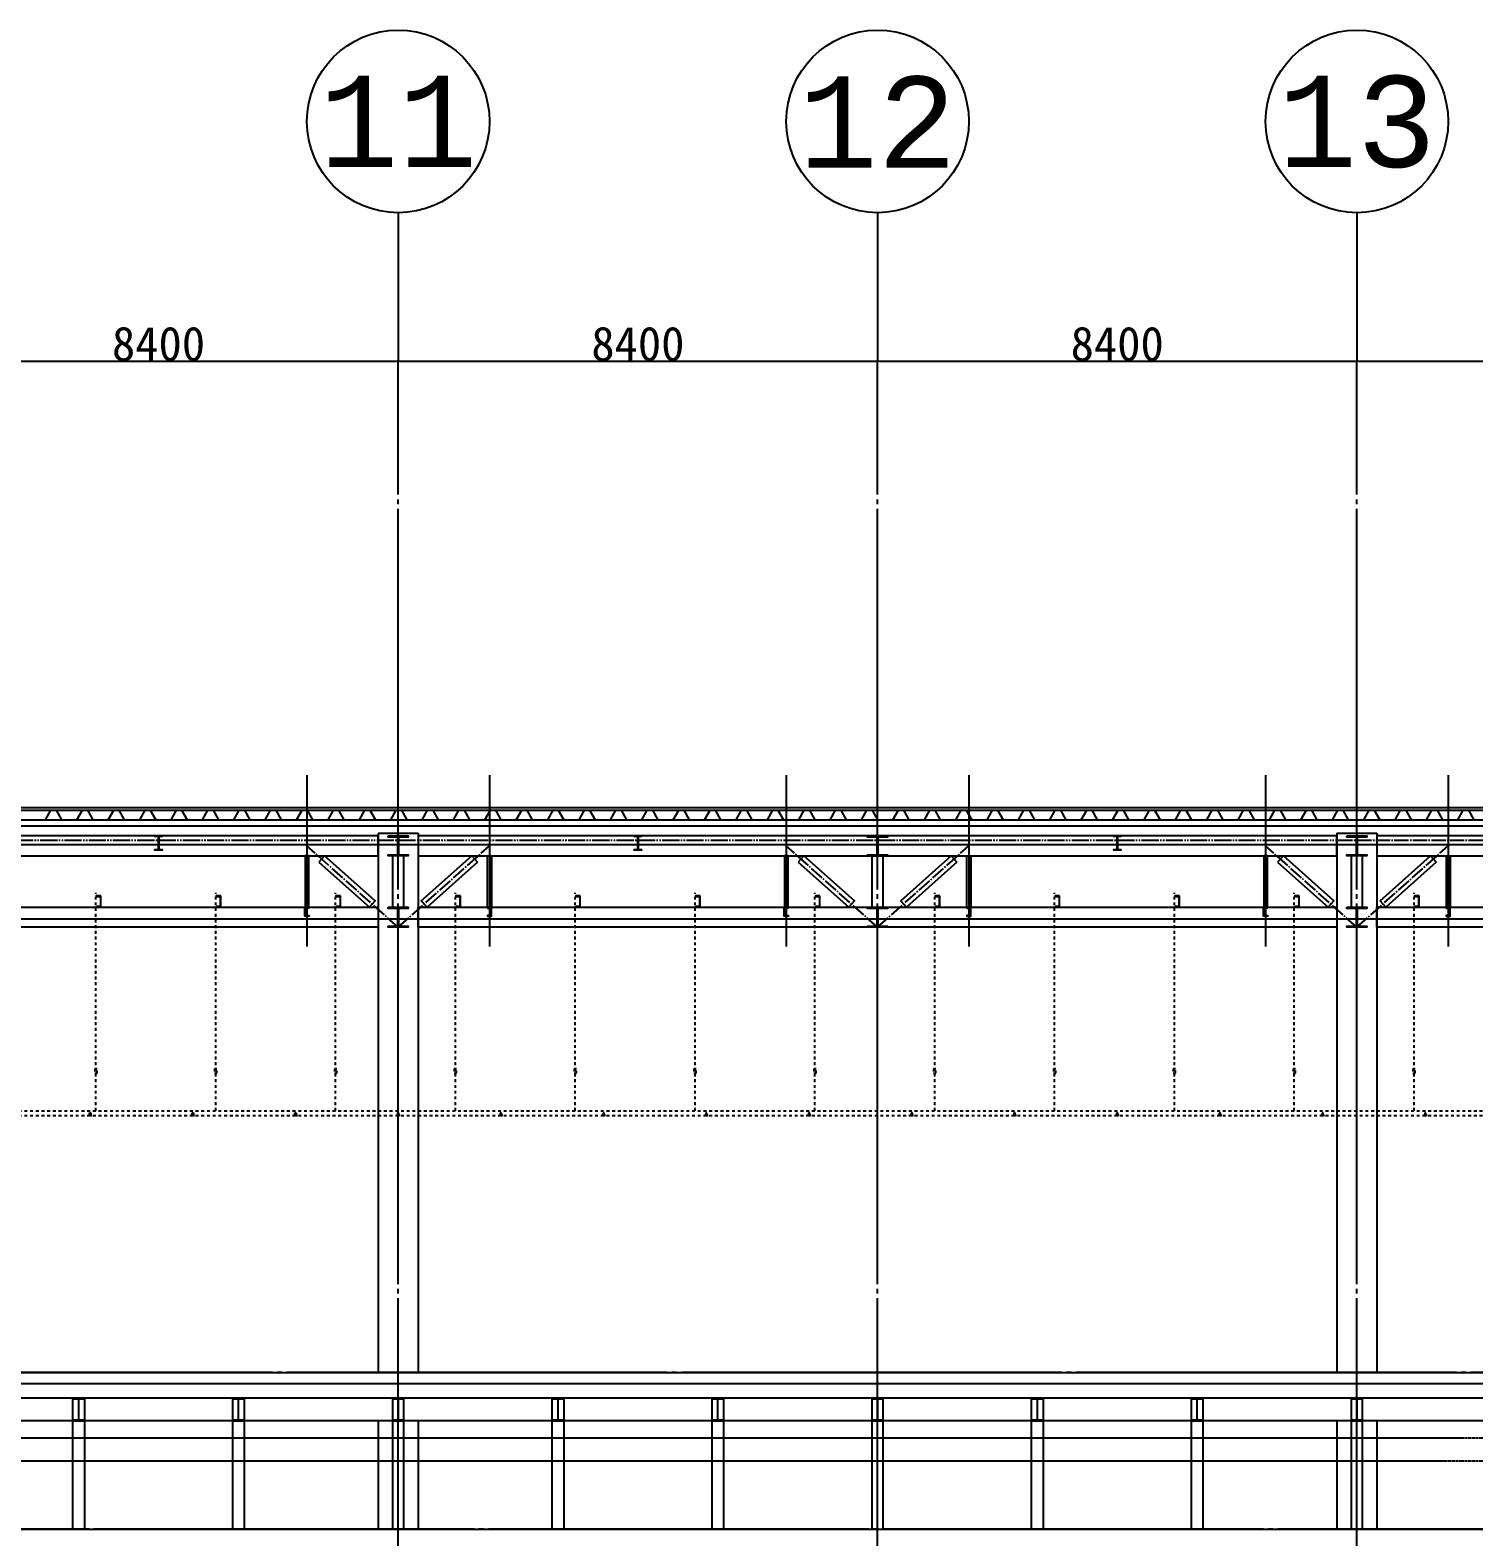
# Model space of a CAD drawing. Header units: millimetres. Extents: x -32710 to 654186, y -254124 to 420220.
# Drawn here: x 107950 to 133250, y 393818 to 420220 of the extents above; entities that cross this region are included whole.
import ezdxf
from ezdxf.enums import TextEntityAlignment as Align
from ezdxf.xclip import XClip

# ---------------------------------------------------------------- set-up
doc = ezdxf.new("R2010")
doc.units = ezdxf.units.MM
doc.header["$LTSCALE"] = 1000
for name, pattern in [('DOT2', [3.175, 0, -3.175]), ('TPH12-SEC-@E$0$CENTERK0', [0.65, 0.5, -0.05, 0.05, -0.05]), ('TPH12-SEC-@E$0$CENTERK5', [6.916, 6.667, -0.083, 0.083, -0.083]), ('TPH12-SEC-@E$0$DOTK1', [0.1, 0.05, -0.05]), ('TPH12-SEC-@E$0$PHANTOMK1', [1.415, 1, -0.083, 0.083, -0.083, 0.083, -0.083]), ('YFM1P-長$0$HIDDEN', [9.525, 6.35, -3.175])]:
    doc.linetypes.add(name, pattern=pattern)
for name, color, linetype in [('0-LEVEL LINE', 4, 'DOT2'), ('TPH12-SEC-@E$0$$FFU', 252, 'TPH12-SEC-@E$0$DOTK1'), ('TPH12-SEC-@E$0$A-DIM', 8, 'Continuous'), ('TPH12-SEC-@E$0$FLAG', 252, 'Continuous'), ('TPH12-SEC-@E$0$H-SIN', 252, 'TPH12-SEC-@E$0$CENTERK5'), ('TPH12-SEC-@E$0$HATCH', 252, 'Continuous'), ('TPH12-SEC-@E$0$KABE1', 252, 'Continuous'), ('TPH12-SEC-@E$0$SIAGE1', 252, 'Continuous'), ('TPH12-SEC-@E$0$SIAGE3', 252, 'Continuous'), ('TPH12-SEC-@E$0$STEEL2', 252, 'Continuous'), ('TPH12-SEC-@E$0$STEEL3', 252, 'Continuous'), ('TPH12-SEC-@E$0$SUGATA2', 252, 'Continuous'), ('TPH12-SEC-@E$0$SUGATA3', 252, 'Continuous'), ('YFM1P-長$0$M-FOUN', 252, 'Continuous')]:
    doc.layers.add(name, color=color, linetype=linetype)
doc.styles.add('TPH12-SEC-@E$0$ATS', font='monotxt', dxfattribs={"bigfont": 'BIGFONT'})
doc.styles.add('TPH12-SEC-@E$0$STANDARD', font='txt')
doc.dimstyles.new('TPH12-SEC-@E$0$生成的_樣式__1', dxfattribs={"dimtxt": 60, "dimasz": 30.4, "dimexe": 0.18, "dimexo": 0.0625, "dimgap": 0, "dimtad": 1, "dimtih": 1, "dimtoh": 1, "dimdec": 1, "dimzin": 0, "dimdsep": 46, "dimtxsty": 'TPH12-SEC-@E$0$STANDARD', "dimblk": 'TPH12-SEC-@E$0$ARROWHEAD_6', "dimblk1": 'TPH12-SEC-@E$0$ARROWHEAD_6', "dimblk2": 'TPH12-SEC-@E$0$ARROWHEAD_6', "dimcen": 0.09, "dimclrd": 12, "dimclre": 12, "dimclrt": 3, "dimazin": 0, "dimtfac": 1, "dimtdec": 4, "dimtmove": 0, "dimatfit": 3, "dimfxl": 1, "dimtolj": 1, "dimtzin": 0, "dimarcsym": 0})

# ---------------------------------------------------------------- blocks, each defined once
blk = doc.blocks.new('TPH12-SEC-@E$0$ARROWHEAD_6')
at = {"color": 0, "linetype": 'Continuous', "lineweight": 0}
for p, q in [((0, 0), (-1, 0)), ((-0.5, -0.5), (0.5, 0.5))]:
    blk.add_line(p, q, dxfattribs=at)
blk = doc.blocks.new('*D2822')
at = {"layer": 'DEFPOINTS', "color": 0, "linetype": 'Continuous', "transparency": 16777216}
for p in [(114400, 414420), (106000, 414000), (114400, 414000)]:
    blk.add_point(p, dxfattribs=at)
at = {"layer": 'TPH12-SEC-@E$0$A-DIM', "color": 12, "linetype": 'Continuous', "lineweight": -2, "transparency": 16777216}
for p, q in [((106000, 414000), (106000, 414420)), ((106030, 414420), (114370, 414420)), ((114400, 414000), (114400, 414420))]:
    blk.add_line(p, q, dxfattribs=at)
at = {"layer": 'TPH12-SEC-@E$0$A-DIM', "color": 12, "linetype": 'Continuous', "lineweight": -2, "transparency": 16777216, "xscale": 30.40000000000001, "yscale": 30.40000000000001, "zscale": 30.40000000000001, "rotation": 180}
blk.add_blockref('TPH12-SEC-@E$0$ARROWHEAD_6', (106000, 414420), dxfattribs=at)
at = {"layer": 'TPH12-SEC-@E$0$A-DIM', "color": 12, "linetype": 'Continuous', "lineweight": -2, "transparency": 16777216, "xscale": 30.40000000000001, "yscale": 30.40000000000001, "zscale": 30.40000000000001}
blk.add_blockref('TPH12-SEC-@E$0$ARROWHEAD_6', (114400, 414420), dxfattribs=at)
at = {"layer": 'TPH12-SEC-@E$0$A-DIM', "color": 3, "linetype": 'Continuous', "lineweight": 0, "transparency": 16777216, "insert": (110200, 414720), "char_height": 600, "attachment_point": 5, "style": 'TPH12-SEC-@E$0$STANDARD'}
blk.add_mtext('\\A1;8400', dxfattribs=at)
blk = doc.blocks.new('*D2823')
at = {"layer": 'DEFPOINTS', "color": 0, "linetype": 'Continuous', "transparency": 16777216}
for p in [(122800, 414420), (114400, 414000), (122800, 414000)]:
    blk.add_point(p, dxfattribs=at)
at = {"layer": 'TPH12-SEC-@E$0$A-DIM', "color": 12, "linetype": 'Continuous', "lineweight": -2, "transparency": 16777216}
for p, q in [((114400, 414000), (114400, 414420)), ((114430, 414420), (122770, 414420)), ((122800, 414000), (122800, 414420))]:
    blk.add_line(p, q, dxfattribs=at)
at = {"layer": 'TPH12-SEC-@E$0$A-DIM', "color": 12, "linetype": 'Continuous', "lineweight": -2, "transparency": 16777216, "xscale": 30.40000000000001, "yscale": 30.40000000000001, "zscale": 30.40000000000001, "rotation": 180}
blk.add_blockref('TPH12-SEC-@E$0$ARROWHEAD_6', (114400, 414420), dxfattribs=at)
at = {"layer": 'TPH12-SEC-@E$0$A-DIM', "color": 12, "linetype": 'Continuous', "lineweight": -2, "transparency": 16777216, "xscale": 30.40000000000001, "yscale": 30.40000000000001, "zscale": 30.40000000000001}
blk.add_blockref('TPH12-SEC-@E$0$ARROWHEAD_6', (122800, 414420), dxfattribs=at)
at = {"layer": 'TPH12-SEC-@E$0$A-DIM', "color": 3, "linetype": 'Continuous', "lineweight": 0, "transparency": 16777216, "insert": (118600, 414720), "char_height": 600, "attachment_point": 5, "style": 'TPH12-SEC-@E$0$STANDARD'}
blk.add_mtext('\\A1;8400', dxfattribs=at)
blk = doc.blocks.new('*D2824')
at = {"layer": 'DEFPOINTS', "color": 0, "linetype": 'Continuous', "transparency": 16777216}
for p in [(131200, 414420), (122800, 414000), (131200, 414000)]:
    blk.add_point(p, dxfattribs=at)
at = {"layer": 'TPH12-SEC-@E$0$A-DIM', "color": 12, "linetype": 'Continuous', "lineweight": -2, "transparency": 16777216}
for p, q in [((122800, 414000), (122800, 414420)), ((122830, 414420), (131170, 414420)), ((131200, 414000), (131200, 414420))]:
    blk.add_line(p, q, dxfattribs=at)
at = {"layer": 'TPH12-SEC-@E$0$A-DIM', "color": 12, "linetype": 'Continuous', "lineweight": -2, "transparency": 16777216, "xscale": 30.40000000000001, "yscale": 30.40000000000001, "zscale": 30.40000000000001, "rotation": 180}
blk.add_blockref('TPH12-SEC-@E$0$ARROWHEAD_6', (122800, 414420), dxfattribs=at)
at = {"layer": 'TPH12-SEC-@E$0$A-DIM', "color": 12, "linetype": 'Continuous', "lineweight": -2, "transparency": 16777216, "xscale": 30.40000000000001, "yscale": 30.40000000000001, "zscale": 30.40000000000001}
blk.add_blockref('TPH12-SEC-@E$0$ARROWHEAD_6', (131200, 414420), dxfattribs=at)
at = {"layer": 'TPH12-SEC-@E$0$A-DIM', "color": 3, "linetype": 'Continuous', "lineweight": 0, "transparency": 16777216, "insert": (127000, 414720), "char_height": 600, "attachment_point": 5, "style": 'TPH12-SEC-@E$0$STANDARD'}
blk.add_mtext('\\A1;8400', dxfattribs=at)
blk = doc.blocks.new('*D2825')
at = {"layer": 'DEFPOINTS', "color": 0, "linetype": 'Continuous', "transparency": 16777216}
for p in [(139600, 414420), (131200, 414000), (139600, 414000)]:
    blk.add_point(p, dxfattribs=at)
at = {"layer": 'TPH12-SEC-@E$0$A-DIM', "color": 12, "linetype": 'Continuous', "lineweight": -2, "transparency": 16777216}
for p, q in [((131200, 414000), (131200, 414420)), ((131230, 414420), (139570, 414420)), ((139600, 414000), (139600, 414420))]:
    blk.add_line(p, q, dxfattribs=at)
at = {"layer": 'TPH12-SEC-@E$0$A-DIM', "color": 12, "linetype": 'Continuous', "lineweight": -2, "transparency": 16777216, "xscale": 30.40000000000001, "yscale": 30.40000000000001, "zscale": 30.40000000000001, "rotation": 180}
blk.add_blockref('TPH12-SEC-@E$0$ARROWHEAD_6', (131200, 414420), dxfattribs=at)
at = {"layer": 'TPH12-SEC-@E$0$A-DIM', "color": 12, "linetype": 'Continuous', "lineweight": -2, "transparency": 16777216, "xscale": 30.40000000000001, "yscale": 30.40000000000001, "zscale": 30.40000000000001}
blk.add_blockref('TPH12-SEC-@E$0$ARROWHEAD_6', (139600, 414420), dxfattribs=at)
at = {"layer": 'TPH12-SEC-@E$0$A-DIM', "color": 3, "linetype": 'Continuous', "lineweight": 0, "transparency": 16777216, "insert": (135400, 414720), "char_height": 600, "attachment_point": 5, "style": 'TPH12-SEC-@E$0$STANDARD'}
blk.add_mtext('\\A1;8400', dxfattribs=at)
blk = doc.blocks.new('YFM1P-長')
at = {"layer": 'YFM1P-長$0$M-FOUN', "color": 252, "linetype": 'YFM1P-長$0$HIDDEN', "ltscale": 0.1}
for p, q in [((270450, 402885), (47650, 402885)), ((270450, 402130), (47650, 402130))]:
    blk.add_line(p, q, dxfattribs=at)
at = {"layer": 'YFM1P-長$0$M-FOUN', "color": 1}
blk.add_line((270450, 401200), (47650, 401200), dxfattribs=at)
blk = doc.blocks.new('TPH12-SEC-@E')
at = {"layer": 'DEFPOINTS'}
for p, q in [((112800, 407164.1), (112800, 404164.1)), ((116000, 407164.1), (116000, 404164.1)), ((121200, 407164.1), (121200, 404164.1)), ((124400, 407164.1), (124400, 404164.1)), ((129600, 407164.1), (129600, 404164.1)), ((132800, 407164.1), (132800, 404164.1)), ((106000, 405950), (114400, 405950)), ((114400, 405950), (122800, 405950)), ((122800, 405950), (131200, 405950)), ((131200, 405950), (139600, 405950)), ((106000, 404650), (114400, 404650)), ((114400, 404650), (122800, 404650)), ((122800, 404650), (131200, 404650)), ((131200, 404650), (139600, 404650))]:
    blk.add_line(p, q, dxfattribs=at)
at = {"layer": 'TPH12-SEC-@E$0$$FFU'}
for p, q in [((109102, 401285), (109102, 405100)), ((111202, 401285), (111202, 405100)), ((113302, 401285), (113302, 405100)), ((115402, 401285), (115402, 405100)), ((117502, 401285), (117502, 405100)), ((119602, 401285), (119602, 405100)), ((121702, 401285), (121702, 405100)), ((123802, 401285), (123802, 405100)), ((125902, 401285), (125902, 405100)), ((128002, 401285), (128002, 405100)), ((130102, 401285), (130102, 405100)), ((132202, 401285), (132202, 405100)), ((63950, 401285), (156600, 401285)), ((63950, 401200), (156600, 401200))]:
    blk.add_line(p, q, dxfattribs=at)
for points in [[(109122, 401940), (109122, 402020), (109122, 402020), (109082, 402020), (109082, 401940)], [(111222, 401940), (111222, 402020), (111222, 402020), (111182, 402020), (111182, 401940)], [(113322, 401940), (113322, 402020), (113322, 402020), (113282, 402020), (113282, 401940)], [(115422, 401940), (115422, 402020), (115422, 402020), (115382, 402020), (115382, 401940)], [(117522, 401940), (117522, 402020), (117522, 402020), (117482, 402020), (117482, 401940)], [(119622, 401940), (119622, 402020), (119622, 402020), (119582, 402020), (119582, 401940)], [(121722, 401940), (121722, 402020), (121722, 402020), (121682, 402020), (121682, 401940)], [(123822, 401940), (123822, 402020), (123822, 402020), (123782, 402020), (123782, 401940)], [(125922, 401940), (125922, 402020), (125922, 402020), (125882, 402020), (125882, 401940)], [(128022, 401940), (128022, 402020), (128022, 402020), (127982, 402020), (127982, 401940)], [(130122, 401940), (130122, 402020), (130122, 402020), (130082, 402020), (130082, 401940)], [(132222, 401940), (132222, 402020), (132222, 402020), (132182, 402020), (132182, 401940)], [(109032.5, 401200), (108967.5, 401200), (108967.5, 401203), (108989, 401203), (108989, 401248), (109011, 401248), (109011, 401203), (109032.5, 401203)], [(110832.5, 401200), (110767.5, 401200), (110767.5, 401203), (110789, 401203), (110789, 401248), (110811, 401248), (110811, 401203), (110832.5, 401203)], [(112632.5, 401200), (112567.5, 401200), (112567.5, 401203), (112589, 401203), (112589, 401248), (112611, 401248), (112611, 401203), (112632.5, 401203)], [(114367.5, 401200), (114432.5, 401200), (114432.5, 401203), (114411, 401203), (114411, 401248), (114389, 401248), (114389, 401203), (114367.5, 401203)], [(116167.5, 401200), (116232.5, 401200), (116232.5, 401203), (116211, 401203), (116211, 401248), (116189, 401248), (116189, 401203), (116167.5, 401203)], [(117967.5, 401200), (118032.5, 401200), (118032.5, 401203), (118011, 401203), (118011, 401248), (117989, 401248), (117989, 401203), (117967.5, 401203)], [(119767.5, 401200), (119832.5, 401200), (119832.5, 401203), (119811, 401203), (119811, 401248), (119789, 401248), (119789, 401203), (119767.5, 401203)], [(121567.5, 401200), (121632.5, 401200), (121632.5, 401203), (121611, 401203), (121611, 401248), (121589, 401248), (121589, 401203), (121567.5, 401203)], [(123367.5, 401200), (123432.5, 401200), (123432.5, 401203), (123411, 401203), (123411, 401248), (123389, 401248), (123389, 401203), (123367.5, 401203)], [(125167.5, 401200), (125232.5, 401200), (125232.5, 401203), (125211, 401203), (125211, 401248), (125189, 401248), (125189, 401203), (125167.5, 401203)], [(126967.5, 401200), (127032.5, 401200), (127032.5, 401203), (127011, 401203), (127011, 401248), (126989, 401248), (126989, 401203), (126967.5, 401203)], [(128767.5, 401200), (128832.5, 401200), (128832.5, 401203), (128811, 401203), (128811, 401248), (128789, 401248), (128789, 401203), (128767.5, 401203)], [(130567.5, 401200), (130632.5, 401200), (130632.5, 401203), (130611, 401203), (130611, 401248), (130589, 401248), (130589, 401203), (130567.5, 401203)], [(132367.5, 401200), (132432.5, 401200), (132432.5, 401203), (132411, 401203), (132411, 401248), (132389, 401248), (132389, 401203), (132367.5, 401203)]]:
    blk.add_lwpolyline(points, close=True, dxfattribs=at)
at = {"layer": 'TPH12-SEC-@E$0$FLAG'}
for p, q in [((114400, 417020), (114400, 414420)), ((122800, 417020), (122800, 414420)), ((131200, 417020), (131200, 414420))]:
    blk.add_line(p, q, dxfattribs=at)
for centre in [(114400, 418620), (122800, 418620), (131200, 418620)]:
    blk.add_circle(centre, 1600, dxfattribs=at)
at = {"layer": 'TPH12-SEC-@E$0$H-SIN'}
for p, q in [((114400, 377500), (114400, 414000)), ((122800, 377500), (122800, 414000)), ((131200, 377500), (131200, 414000)), ((298929.6, 396700), (18729.6, 396700)), ((274800, 393950), (45200, 393950))]:
    blk.add_line(p, q, dxfattribs=at)
at = {"layer": 'TPH12-SEC-@E$0$HATCH'}
for points in [[(113011.3, 405638.1), (113894.9, 404850), (113994.7, 404961.9), (113111.1, 405750)], [(115788.7, 405638.1), (114905.1, 404850), (114805.3, 404961.9), (115688.9, 405750)], [(121411.3, 405638.1), (122294.9, 404850), (122394.7, 404961.9), (121511.1, 405750)], [(124188.7, 405638.1), (123305.1, 404850), (123205.3, 404961.9), (124088.9, 405750)], [(129811.3, 405638.1), (130694.9, 404850), (130794.7, 404961.9), (129911.1, 405750)], [(132588.7, 405638.1), (131705.1, 404850), (131605.3, 404961.9), (132488.9, 405750)]]:
    blk.add_lwpolyline(points, close=True, dxfattribs=at)
at = {"layer": 'TPH12-SEC-@E$0$KABE1'}
blk.add_line((47650, 393950), (272350, 393950), dxfattribs=at)
blk.add_lwpolyline([(71200, 396700), (139000, 396700), (139000, 396500), (71200, 396500)], close=True, dxfattribs=at)
at = {"layer": 'TPH12-SEC-@E$0$SIAGE1'}
for points in [[(107950, 406380), (108220, 406380), (108315, 406550), (108405, 406550), (108500, 406380)], [(108500, 406380), (108770, 406380), (108865, 406550), (108955, 406550), (109050, 406380)], [(109050, 406380), (109320, 406380), (109415, 406550), (109505, 406550), (109600, 406380)], [(109600, 406380), (109870, 406380), (109965, 406550), (110055, 406550), (110150, 406380)], [(110150, 406380), (110420, 406380), (110515, 406550), (110605, 406550), (110700, 406380)], [(110700, 406380), (110970, 406380), (111065, 406550), (111155, 406550), (111250, 406380)], [(111250, 406380), (111520, 406380), (111615, 406550), (111705, 406550), (111800, 406380)], [(111800, 406380), (112070, 406380), (112165, 406550), (112255, 406550), (112350, 406380)], [(112350, 406380), (112620, 406380), (112715, 406550), (112805, 406550), (112900, 406380)], [(112900, 406380), (113170, 406380), (113265, 406550), (113355, 406550), (113450, 406380)], [(113450, 406380), (113720, 406380), (113815, 406550), (113905, 406550), (114000, 406380)], [(114000, 406380), (114270, 406380), (114365, 406550), (114455, 406550), (114550, 406380)], [(114550, 406380), (114820, 406380), (114915, 406550), (115005, 406550), (115100, 406380)], [(115100, 406380), (115370, 406380), (115465, 406550), (115555, 406550), (115650, 406380)], [(115650, 406380), (115920, 406380), (116015, 406550), (116105, 406550), (116200, 406380)], [(116200, 406380), (116470, 406380), (116565, 406550), (116655, 406550), (116750, 406380)], [(116750, 406380), (117020, 406380), (117115, 406550), (117205, 406550), (117300, 406380)], [(117300, 406380), (117570, 406380), (117665, 406550), (117755, 406550), (117850, 406380)], [(117850, 406380), (118120, 406380), (118215, 406550), (118305, 406550), (118400, 406380)], [(118400, 406380), (118670, 406380), (118765, 406550), (118855, 406550), (118950, 406380)], [(118950, 406380), (119220, 406380), (119315, 406550), (119405, 406550), (119500, 406380)], [(119500, 406380), (119770, 406380), (119865, 406550), (119955, 406550), (120050, 406380)], [(120050, 406380), (120320, 406380), (120415, 406550), (120505, 406550), (120600, 406380)], [(120600, 406380), (120870, 406380), (120965, 406550), (121055, 406550), (121150, 406380)], [(121150, 406380), (121420, 406380), (121515, 406550), (121605, 406550), (121700, 406380)], [(121700, 406380), (121970, 406380), (122065, 406550), (122155, 406550), (122250, 406380)], [(122250, 406380), (122520, 406380), (122615, 406550), (122705, 406550), (122800, 406380)], [(122800, 406380), (123070, 406380), (123165, 406550), (123255, 406550), (123350, 406380)], [(123350, 406380), (123620, 406380), (123715, 406550), (123805, 406550), (123900, 406380)], [(123900, 406380), (124170, 406380), (124265, 406550), (124355, 406550), (124450, 406380)], [(124450, 406380), (124720, 406380), (124815, 406550), (124905, 406550), (125000, 406380)], [(125000, 406380), (125270, 406380), (125365, 406550), (125455, 406550), (125550, 406380)], [(125550, 406380), (125820, 406380), (125915, 406550), (126005, 406550), (126100, 406380)], [(126100, 406380), (126370, 406380), (126465, 406550), (126555, 406550), (126650, 406380)], [(126650, 406380), (126920, 406380), (127015, 406550), (127105, 406550), (127200, 406380)], [(127200, 406380), (127470, 406380), (127565, 406550), (127655, 406550), (127750, 406380)], [(127750, 406380), (128020, 406380), (128115, 406550), (128205, 406550), (128300, 406380)], [(128300, 406380), (128570, 406380), (128665, 406550), (128755, 406550), (128850, 406380)], [(128850, 406380), (129120, 406380), (129215, 406550), (129305, 406550), (129400, 406380)], [(129400, 406380), (129670, 406380), (129765, 406550), (129855, 406550), (129950, 406380)], [(129950, 406380), (130220, 406380), (130315, 406550), (130405, 406550), (130500, 406380)], [(130500, 406380), (130770, 406380), (130865, 406550), (130955, 406550), (131050, 406380)], [(131050, 406380), (131320, 406380), (131415, 406550), (131505, 406550), (131600, 406380)], [(131600, 406380), (131870, 406380), (131965, 406550), (132055, 406550), (132150, 406380)], [(132150, 406380), (132420, 406380), (132515, 406550), (132605, 406550), (132700, 406380)], [(132700, 406380), (132970, 406380), (133065, 406550), (133155, 406550), (133250, 406380)]]:
    blk.add_lwpolyline(points, dxfattribs=at)
at = {"layer": 'TPH12-SEC-@E$0$SIAGE3'}
blk.add_line((47050, 406380), (156500, 406380), dxfattribs=at)
at = {"layer": 'TPH12-SEC-@E$0$STEEL2'}
for points in [[(110138, 406100), (110262, 406100), (110262, 406092), (110210.5, 406092, 0.4142136), (110202.5, 406084), (110202.5, 405868, 0.4142136), (110210.5, 405860), (110262, 405860), (110262, 405852), (110138, 405852), (110138, 405860), (110189.5, 405860, 0.4142136), (110197.5, 405868), (110197.5, 406084, 0.4142136), (110189.5, 406092), (110138, 406092)], [(114225, 406100), (114575, 406100), (114575, 406081), (114419, 406081, 0.4142136), (114406, 406068), (114406, 405782, 0.4142136), (114419, 405769), (114575, 405769), (114575, 405750), (114225, 405750), (114225, 405769), (114381, 405769, 0.4142136), (114394, 405782), (114394, 406068, 0.4142136), (114381, 406081), (114225, 406081)], [(118538, 406100), (118662, 406100), (118662, 406092), (118610.5, 406092, 0.4142136), (118602.5, 406084), (118602.5, 405868, 0.4142136), (118610.5, 405860), (118662, 405860), (118662, 405852), (118538, 405852), (118538, 405860), (118589.5, 405860, 0.4142136), (118597.5, 405868), (118597.5, 406084, 0.4142136), (118589.5, 406092), (118538, 406092)], [(122625, 406100), (122975, 406100), (122975, 406081), (122819, 406081, 0.4142136), (122806, 406068), (122806, 405782, 0.4142136), (122819, 405769), (122975, 405769), (122975, 405750), (122625, 405750), (122625, 405769), (122781, 405769, 0.4142136), (122794, 405782), (122794, 406068, 0.4142136), (122781, 406081), (122625, 406081)], [(126938, 406100), (127062, 406100), (127062, 406092), (127010.5, 406092, 0.4142136), (127002.5, 406084), (127002.5, 405868, 0.4142136), (127010.5, 405860), (127062, 405860), (127062, 405852), (126938, 405852), (126938, 405860), (126989.5, 405860, 0.4142136), (126997.5, 405868), (126997.5, 406084, 0.4142136), (126989.5, 406092), (126938, 406092)], [(131025, 406100), (131375, 406100), (131375, 406081), (131219, 406081, 0.4142136), (131206, 406068), (131206, 405782, 0.4142136), (131219, 405769), (131375, 405769), (131375, 405750), (131025, 405750), (131025, 405769), (131181, 405769, 0.4142136), (131194, 405782), (131194, 406068, 0.4142136), (131181, 406081), (131025, 406081)], [(109190, 405050), (109110, 405050), (109110, 405046.5, 0.4142136), (109117.5, 405039), (109175, 405039, -0.4142136), (109182.5, 405031.5), (109182.5, 404868.5, -0.4142136), (109175, 404861), (109117.5, 404861, 0.4142136), (109110, 404853.5), (109110, 404850), (109190, 404850)], [(111290, 405050), (111210, 405050), (111210, 405046.5, 0.4142136), (111217.5, 405039), (111275, 405039, -0.4142136), (111282.5, 405031.5), (111282.5, 404868.5, -0.4142136), (111275, 404861), (111217.5, 404861, 0.4142136), (111210, 404853.5), (111210, 404850), (111290, 404850)], [(113390, 405050), (113310, 405050), (113310, 405046.5, 0.4142136), (113317.5, 405039), (113375, 405039, -0.4142136), (113382.5, 405031.5), (113382.5, 404868.5, -0.4142136), (113375, 404861), (113317.5, 404861, 0.4142136), (113310, 404853.5), (113310, 404850), (113390, 404850)], [(115490, 405050), (115410, 405050), (115410, 405046.5, 0.4142136), (115417.5, 405039), (115475, 405039, -0.4142136), (115482.5, 405031.5), (115482.5, 404868.5, -0.4142136), (115475, 404861), (115417.5, 404861, 0.4142136), (115410, 404853.5), (115410, 404850), (115490, 404850)], [(117590, 405050), (117510, 405050), (117510, 405046.5, 0.4142136), (117517.5, 405039), (117575, 405039, -0.4142136), (117582.5, 405031.5), (117582.5, 404868.5, -0.4142136), (117575, 404861), (117517.5, 404861, 0.4142136), (117510, 404853.5), (117510, 404850), (117590, 404850)], [(119690, 405050), (119610, 405050), (119610, 405046.5, 0.4142136), (119617.5, 405039), (119675, 405039, -0.4142136), (119682.5, 405031.5), (119682.5, 404868.5, -0.4142136), (119675, 404861), (119617.5, 404861, 0.4142136), (119610, 404853.5), (119610, 404850), (119690, 404850)], [(121790, 405050), (121710, 405050), (121710, 405046.5, 0.4142136), (121717.5, 405039), (121775, 405039, -0.4142136), (121782.5, 405031.5), (121782.5, 404868.5, -0.4142136), (121775, 404861), (121717.5, 404861, 0.4142136), (121710, 404853.5), (121710, 404850), (121790, 404850)], [(123890, 405050), (123810, 405050), (123810, 405046.5, 0.4142136), (123817.5, 405039), (123875, 405039, -0.4142136), (123882.5, 405031.5), (123882.5, 404868.5, -0.4142136), (123875, 404861), (123817.5, 404861, 0.4142136), (123810, 404853.5), (123810, 404850), (123890, 404850)], [(125990, 405050), (125910, 405050), (125910, 405046.5, 0.4142136), (125917.5, 405039), (125975, 405039, -0.4142136), (125982.5, 405031.5), (125982.5, 404868.5, -0.4142136), (125975, 404861), (125917.5, 404861, 0.4142136), (125910, 404853.5), (125910, 404850), (125990, 404850)], [(128090, 405050), (128010, 405050), (128010, 405046.5, 0.4142136), (128017.5, 405039), (128075, 405039, -0.4142136), (128082.5, 405031.5), (128082.5, 404868.5, -0.4142136), (128075, 404861), (128017.5, 404861, 0.4142136), (128010, 404853.5), (128010, 404850), (128090, 404850)], [(130190, 405050), (130110, 405050), (130110, 405046.5, 0.4142136), (130117.5, 405039), (130175, 405039, -0.4142136), (130182.5, 405031.5), (130182.5, 404868.5, -0.4142136), (130175, 404861), (130117.5, 404861, 0.4142136), (130110, 404853.5), (130110, 404850), (130190, 404850)], [(132290, 405050), (132210, 405050), (132210, 405046.5, 0.4142136), (132217.5, 405039), (132275, 405039, -0.4142136), (132282.5, 405031.5), (132282.5, 404868.5, -0.4142136), (132275, 404861), (132217.5, 404861, 0.4142136), (132210, 404853.5), (132210, 404850), (132290, 404850)], [(112762.5, 404846), (112837.5, 404846), (112837.5, 404842.5, -0.4142136), (112831, 404836), (112775.5, 404836, 0.4142136), (112769, 404829.5), (112769, 404712.5, 0.4142136), (112775.5, 404706), (112831, 404706, -0.4142136), (112837.5, 404699.5), (112837.5, 404696), (112762.5, 404696)], [(114225, 404850), (114575, 404850), (114575, 404831), (114419, 404831, 0.4142136), (114406, 404818), (114406, 404532, 0.4142136), (114419, 404519), (114575, 404519), (114575, 404500), (114225, 404500), (114225, 404519), (114381, 404519, 0.4142136), (114394, 404532), (114394, 404818, 0.4142136), (114381, 404831), (114225, 404831)], [(116037.5, 404846), (115962.5, 404846), (115962.5, 404842.5, 0.4142136), (115969, 404836), (116024.5, 404836, -0.4142136), (116031, 404829.5), (116031, 404712.5, -0.4142136), (116024.5, 404706), (115969, 404706, 0.4142136), (115962.5, 404699.5), (115962.5, 404696), (116037.5, 404696)], [(121162.5, 404846), (121237.5, 404846), (121237.5, 404842.5, -0.4142136), (121231, 404836), (121175.5, 404836, 0.4142136), (121169, 404829.5), (121169, 404712.5, 0.4142136), (121175.5, 404706), (121231, 404706, -0.4142136), (121237.5, 404699.5), (121237.5, 404696), (121162.5, 404696)], [(122625, 404850), (122975, 404850), (122975, 404831), (122819, 404831, 0.4142136), (122806, 404818), (122806, 404532, 0.4142136), (122819, 404519), (122975, 404519), (122975, 404500), (122625, 404500), (122625, 404519), (122781, 404519, 0.4142136), (122794, 404532), (122794, 404818, 0.4142136), (122781, 404831), (122625, 404831)], [(124437.5, 404846), (124362.5, 404846), (124362.5, 404842.5, 0.4142136), (124369, 404836), (124424.5, 404836, -0.4142136), (124431, 404829.5), (124431, 404712.5, -0.4142136), (124424.5, 404706), (124369, 404706, 0.4142136), (124362.5, 404699.5), (124362.5, 404696), (124437.5, 404696)], [(129562.5, 404846), (129637.5, 404846), (129637.5, 404842.5, -0.4142136), (129631, 404836), (129575.5, 404836, 0.4142136), (129569, 404829.5), (129569, 404712.5, 0.4142136), (129575.5, 404706), (129631, 404706, -0.4142136), (129637.5, 404699.5), (129637.5, 404696), (129562.5, 404696)], [(131025, 404850), (131375, 404850), (131375, 404831), (131219, 404831, 0.4142136), (131206, 404818), (131206, 404532, 0.4142136), (131219, 404519), (131375, 404519), (131375, 404500), (131025, 404500), (131025, 404519), (131181, 404519, 0.4142136), (131194, 404532), (131194, 404818, 0.4142136), (131181, 404831), (131025, 404831)], [(132837.5, 404846), (132762.5, 404846), (132762.5, 404842.5, 0.4142136), (132769, 404836), (132824.5, 404836, -0.4142136), (132831, 404829.5), (132831, 404712.5, -0.4142136), (132824.5, 404706), (132769, 404706, 0.4142136), (132762.5, 404699.5), (132762.5, 404696), (132837.5, 404696)], [(108900, 396250), (108700, 396250), (108700, 396237), (108783, 396237, -0.4142136), (108796, 396224), (108796, 395876, -0.4142136), (108783, 395863), (108700, 395863), (108700, 395850), (108900, 395850), (108900, 395863), (108817, 395863, -0.4142136), (108804, 395876), (108804, 396224, -0.4142136), (108817, 396237), (108900, 396237)], [(111700, 396250), (111500, 396250), (111500, 396237), (111583, 396237, -0.4142136), (111596, 396224), (111596, 395876, -0.4142136), (111583, 395863), (111500, 395863), (111500, 395850), (111700, 395850), (111700, 395863), (111617, 395863, -0.4142136), (111604, 395876), (111604, 396224, -0.4142136), (111617, 396237), (111700, 396237)], [(114500, 396250), (114300, 396250), (114300, 396237), (114383, 396237, -0.4142136), (114396, 396224), (114396, 395876, -0.4142136), (114383, 395863), (114300, 395863), (114300, 395850), (114500, 395850), (114500, 395863), (114417, 395863, -0.4142136), (114404, 395876), (114404, 396224, -0.4142136), (114417, 396237), (114500, 396237)], [(117300, 396250), (117100, 396250), (117100, 396237), (117183, 396237, -0.4142136), (117196, 396224), (117196, 395876, -0.4142136), (117183, 395863), (117100, 395863), (117100, 395850), (117300, 395850), (117300, 395863), (117217, 395863, -0.4142136), (117204, 395876), (117204, 396224, -0.4142136), (117217, 396237), (117300, 396237)], [(120100, 396250), (119900, 396250), (119900, 396237), (119983, 396237, -0.4142136), (119996, 396224), (119996, 395876, -0.4142136), (119983, 395863), (119900, 395863), (119900, 395850), (120100, 395850), (120100, 395863), (120017, 395863, -0.4142136), (120004, 395876), (120004, 396224, -0.4142136), (120017, 396237), (120100, 396237)], [(122900, 396250), (122700, 396250), (122700, 396237), (122783, 396237, -0.4142136), (122796, 396224), (122796, 395876, -0.4142136), (122783, 395863), (122700, 395863), (122700, 395850), (122900, 395850), (122900, 395863), (122817, 395863, -0.4142136), (122804, 395876), (122804, 396224, -0.4142136), (122817, 396237), (122900, 396237)], [(125700, 396250), (125500, 396250), (125500, 396237), (125583, 396237, -0.4142136), (125596, 396224), (125596, 395876, -0.4142136), (125583, 395863), (125500, 395863), (125500, 395850), (125700, 395850), (125700, 395863), (125617, 395863, -0.4142136), (125604, 395876), (125604, 396224, -0.4142136), (125617, 396237), (125700, 396237)], [(128500, 396250), (128300, 396250), (128300, 396237), (128383, 396237, -0.4142136), (128396, 396224), (128396, 395876, -0.4142136), (128383, 395863), (128300, 395863), (128300, 395850), (128500, 395850), (128500, 395863), (128417, 395863, -0.4142136), (128404, 395876), (128404, 396224, -0.4142136), (128417, 396237), (128500, 396237)], [(131300, 396250), (131100, 396250), (131100, 396237), (131183, 396237, -0.4142136), (131196, 396224), (131196, 395876, -0.4142136), (131183, 395863), (131100, 395863), (131100, 395850), (131300, 395850), (131300, 395863), (131217, 395863, -0.4142136), (131204, 395876), (131204, 396224, -0.4142136), (131217, 396237), (131300, 396237)]]:
    blk.add_lwpolyline(points, format="xyb", close=True, dxfattribs=at)
at = {"layer": 'TPH12-SEC-@E$0$STEEL3'}
for p, q in [((114050, 406150), (114050, 396700)), ((114050, 406150), (114750, 406150)), ((114750, 406150), (114750, 396700)), ((130850, 406150), (130850, 396700)), ((130850, 406150), (131550, 406150)), ((131550, 406150), (131550, 396700)), ((153400, 396500), (47660, 396500)), ((156590, 396250), (47660, 396250)), ((114400, 395850), (106000, 395850)), ((114050, 395850), (114050, 393950)), ((122800, 395850), (114400, 395850)), ((114750, 395850), (114750, 393950)), ((131200, 395850), (122800, 395850)), ((130850, 395850), (130850, 393950)), ((139600, 395850), (131200, 395850)), ((131550, 395850), (131550, 393950))]:
    blk.add_line(p, q, dxfattribs=at)
at = {"layer": 'TPH12-SEC-@E$0$STEEL3', "linetype": 'TPH12-SEC-@E$0$PHANTOMK1', "ltscale": 0.3}
for p, q in [((106006, 406025), (110197.5, 406025)), ((110202.5, 406025), (114394, 406025)), ((114406, 406025), (118597.5, 406025)), ((118602.5, 406025), (122794, 406025)), ((122806, 406025), (126997.5, 406025)), ((127002.5, 406025), (131194, 406025))]:
    blk.add_line(p, q, dxfattribs=at)
at = {"layer": 'TPH12-SEC-@E$0$STEEL3', "linetype": 'TPH12-SEC-@E$0$CENTERK0', "ltscale": 0.5}
for p, q in [((114400, 404500), (112800, 405927)), ((114400, 404500), (116000, 405927)), ((122800, 404500), (121200, 405927)), ((122800, 404500), (124400, 405927)), ((131200, 404500), (129600, 405927)), ((131200, 404500), (132800, 405927)), ((131206, 406025), (135397.5, 406025))]:
    blk.add_line(p, q, dxfattribs=at)
at = {"layer": 'TPH12-SEC-@E$0$STEEL3'}
for points in [[(97950, 405750), (114050, 405750), (114050, 406100), (97950, 406100)], [(114750, 405750), (130850, 405750), (130850, 406100), (114750, 406100)], [(131550, 405750), (147650, 405750), (147650, 406100), (131550, 406100)], [(112832.5, 404850), (112832.5, 405750), (112767.5, 405750), (112767.5, 404850)], [(114500, 404850), (114500, 405750), (114300, 405750), (114300, 404850)], [(115967.5, 404850), (115967.5, 405750), (116032.5, 405750), (116032.5, 404850)], [(121232.5, 404850), (121232.5, 405750), (121167.5, 405750), (121167.5, 404850)], [(122900, 404850), (122900, 405750), (122700, 405750), (122700, 404850)], [(124367.5, 404850), (124367.5, 405750), (124432.5, 405750), (124432.5, 404850)], [(129632.5, 404850), (129632.5, 405750), (129567.5, 405750), (129567.5, 404850)], [(131300, 404850), (131300, 405750), (131100, 405750), (131100, 404850)], [(132767.5, 404850), (132767.5, 405750), (132832.5, 405750), (132832.5, 404850)], [(97950, 404850), (114050, 404850), (114050, 404500), (97950, 404500)], [(114750, 404850), (130850, 404850), (130850, 404500), (114750, 404500)], [(131550, 404850), (147650, 404850), (147650, 404500), (131550, 404500)], [(108900, 393950), (108700, 393950), (108700, 396250), (108900, 396250)], [(111700, 393950), (111500, 393950), (111500, 396250), (111700, 396250)], [(114300, 393950), (114500, 393950), (114500, 396250), (114300, 396250)], [(117300, 393950), (117100, 393950), (117100, 396250), (117300, 396250)], [(120100, 393950), (119900, 393950), (119900, 396250), (120100, 396250)], [(122700, 393950), (122900, 393950), (122900, 396250), (122700, 396250)], [(125700, 393950), (125500, 393950), (125500, 396250), (125700, 396250)], [(128500, 393950), (128300, 393950), (128300, 396250), (128500, 396250)], [(131100, 393950), (131300, 393950), (131300, 396250), (131100, 396250)]]:
    blk.add_lwpolyline(points, close=True, dxfattribs=at)
at = {"layer": 'TPH12-SEC-@E$0$SUGATA2'}
blk.add_line((47050, 406275), (156500, 406275), dxfattribs=at)
at = {"layer": 'TPH12-SEC-@E$0$SUGATA3'}
for p, q in [((47200, 406600), (155935, 406600)), ((47200, 406550), (155935, 406550))]:
    blk.add_line(p, q, dxfattribs=at)
at = {"layer": 'TPH12-SEC-@E$0$FLAG', "style": 'TPH12-SEC-@E$0$ATS'}
for s, p in [('11', (114400, 418620)), ('12', (122800, 418620)), ('13', (131200, 418620))]:
    blk.add_text(s, height=1600, dxfattribs=at).set_placement(p, align=Align.MIDDLE)
at = {"layer": 'TPH12-SEC-@E$0$A-DIM', "color": 12, "linetype": 'Continuous', "lineweight": 0}
for base, p1, p2, picture, middle in [((114400, 414420), (106000, 414000), (114400, 414000), '*D2822', (110200, 414420)), ((122800, 414420), (114400, 414000), (122800, 414000), '*D2823', (118600, 414420)), ((131200, 414420), (122800, 414000), (131200, 414000), '*D2824', (127000, 414420)), ((139600, 414420), (131200, 414000), (139600, 414000), '*D2825', (135400, 414420))]:
    dim = blk.add_linear_dim(base=base, p1=p1, p2=p2, dimstyle='TPH12-SEC-@E$0$生成的_樣式__1', override={"dimtxt": 600, "dimdec": 0}, dxfattribs=at)
    dim.commit()
    dim.dimension.update_dxf_attribs({"geometry": picture, "text_midpoint": middle, "dimtype": 128})

msp = doc.modelspace()

# ---------------------------------------------------------------- linework, layer by layer
at = {"layer": '0-LEVEL LINE', "ltscale": 0.01}
for p, q in [((48647.39713, 395550), (133023.57085, 395550)), ((84907.99038, 395550), (169284.1641, 395550)), ((48647.39713, 395150), (132813.57085, 395150)), ((84907.99038, 395150), (169074.1641, 395150))]:
    msp.add_line(p, q, dxfattribs=at)

# ---------------------------------------------------------------- block references
msp.add_blockref('TPH12-SEC-@E', (0, 0))
ref = msp.add_blockref('YFM1P-長', (0, 0))
XClip(ref).set_block_clipping_path([(188201.2783815574, 355635.7797075855), (305020.60558715, 413217.0386999981)])

doc.saveas('drawing.dxf')
